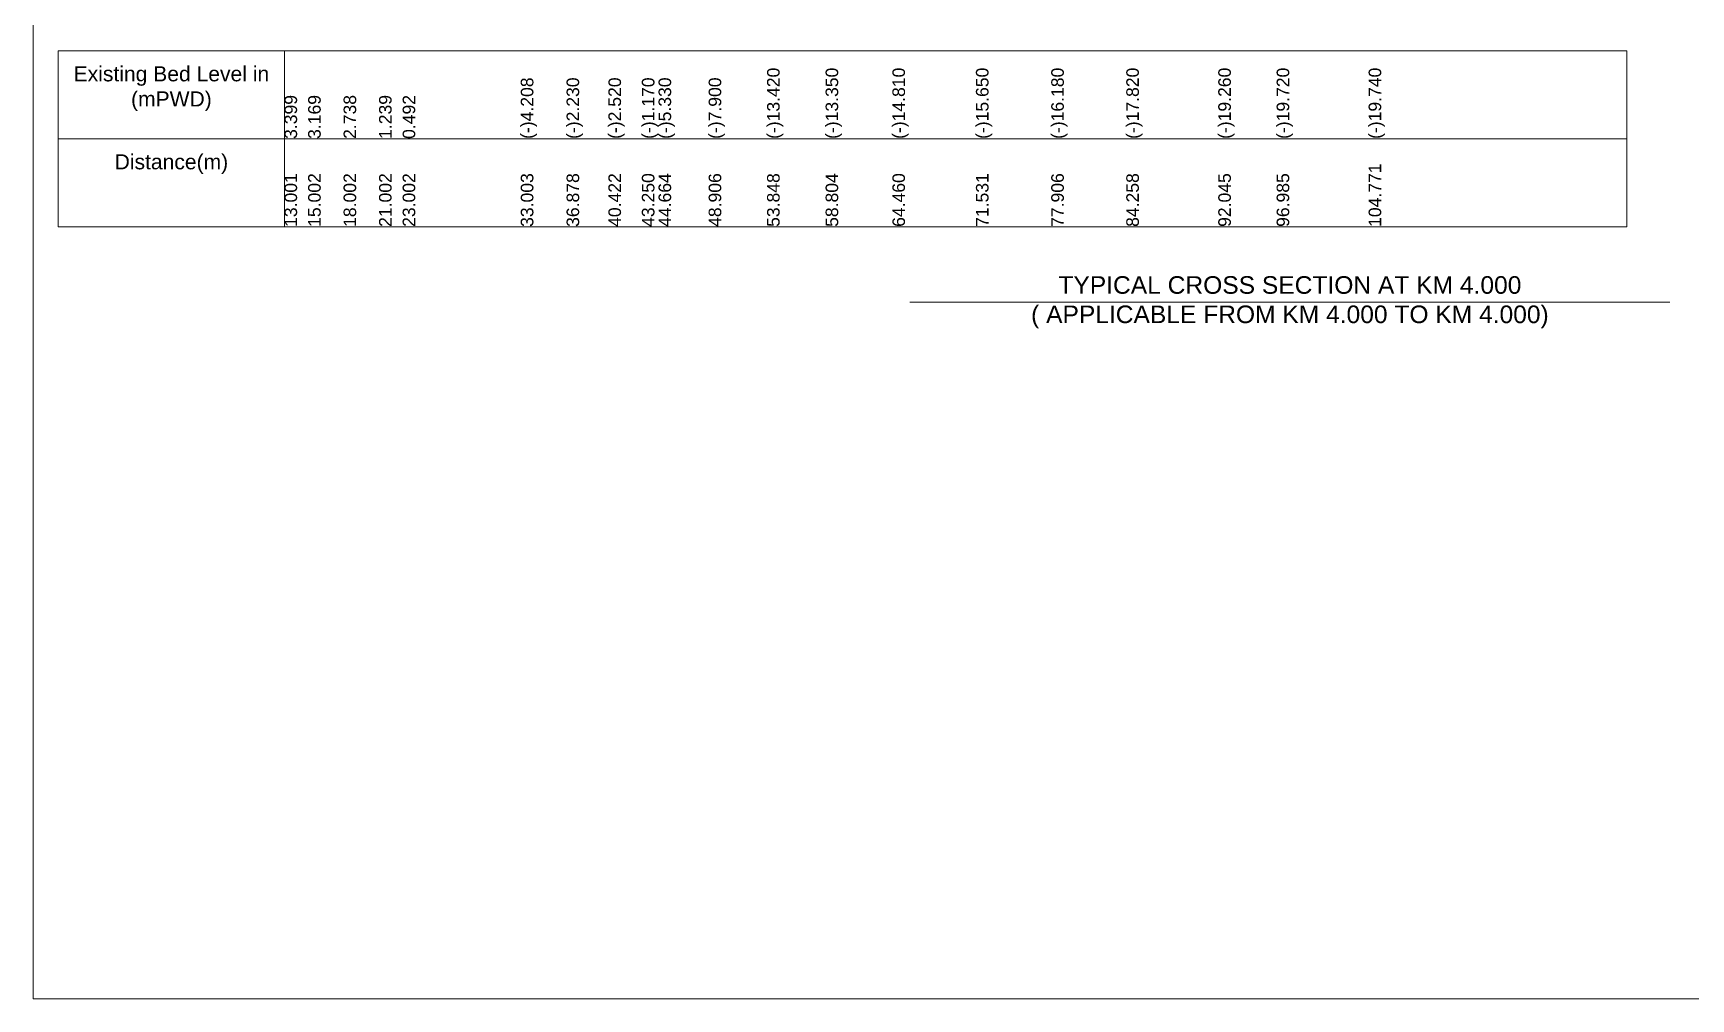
# Model space of a CAD drawing. Header units: inches. Extents: x 89000 to 845017, y -7071 to 0.
# Drawn here: x 745000 to 751595, y -7071 to -3229 of the extents above; entities that cross this region are included whole.
import ezdxf

# ---------------------------------------------------------------- set-up
doc = ezdxf.new("R2010")
doc.units = ezdxf.units.IN
doc.header["$LTSCALE"] = 7
doc.header["$MEASUREMENT"] = 0
for name, color, linetype, lineweight in [('Cross section Data Border', 7, 'Continuous', 9), ('Cross Section Labels', 7, 'Continuous', 9), ('Long Section Labels', 7, 'Continuous', 9)]:
    doc.layers.add(name, color=color, linetype=linetype, lineweight=lineweight)
doc.styles.get("Standard").update_dxf_attribs({"font": 'arial.ttf'})

msp = doc.modelspace()

# ---------------------------------------------------------------- linework, layer by layer
at = {"layer": 'Cross section Data Border'}
msp.add_lwpolyline([(745100, -3300), (751339.9133, -3300), (751339.9133, -4000), (745100, -4000)], close=True, dxfattribs=at)
for points in [[(746000, -3300), (746000, -4000)], [(745100, -3650), (751339.9133, -3650)]]:
    msp.add_lwpolyline(points, dxfattribs=at)
at = {"layer": 'Cross Section Labels'}
msp.add_lwpolyline([(745000, 0), (755000, 0), (755000, -7071), (745000, -7071)], close=True, dxfattribs=at)
msp.add_lwpolyline([(748488, -4300), (750000, -4300), (751512, -4300)], dxfattribs=at)

# ---------------------------------------------------------------- texts
at = {"layer": 'Cross section Data Border', "char_height": 60, "width": 800, "attachment_point": 5}
for s, insert in [('Existing Bed Level in (mPWD)', (745550, -3450)), ('Distance(m)', (745550, -3750))]:
    msp.add_mtext(s, dxfattribs=dict(at, insert=insert))
at = {"layer": 'Cross Section Labels', "insert": (750000, -4300), "char_height": 70, "attachment_point": 5}
msp.add_mtext('TYPICAL CROSS SECTION AT KM 4.000^J( APPLICABLE FROM KM 4.000 TO KM 4.000)', dxfattribs=at)
at = {"layer": 'Long Section Labels', "char_height": 50, "attachment_point": 1, "rotation": 90}
for s, insert in [('(-)4.208', (746940.09462, -3650)), ('(-)2.230', (747122.18616, -3650)), ('(-)2.520', (747288.77801, -3650)), ('(-)1.170', (747421.68542, -3650)), ('(-)5.330', (747488.14049, -3650)), ('(-)7.900', (747687.51019, -3650)), ('(-)13.420', (747919.79739, -3650)), ('(-)13.350', (748152.72547, -3650)), ('(-)14.810', (748418.57118, -3650)), ('(-)15.650', (748750.8842, -3650)), ('(-)16.180', (749050.49138, -3650)), ('(-)17.820', (749349.05912, -3650)), ('(-)19.260', (749715.05672, -3650)), ('(-)19.720', (749947.24387, -3650)), ('(-)19.740', (750313.19208, -3650)), ('3.399', (746000, -3650)), ('3.169', (746094.00291, -3650)), ('2.738', (746235.02365, -3650)), ('1.239', (746376.04439, -3650)), ('0.492', (746470.04731, -3650)), ('104.771', (750313.19208, -4000)), ('13.001', (746000, -4000)), ('15.002', (746094.00291, -4000)), ('18.002', (746235.02365, -4000)), ('21.002', (746376.04439, -4000)), ('23.002', (746470.04731, -4000)), ('33.003', (746940.09462, -4000)), ('36.878', (747122.18616, -4000)), ('40.422', (747288.77801, -4000)), ('43.250', (747421.68542, -4000)), ('44.664', (747488.14049, -4000)), ('48.906', (747687.51019, -4000)), ('53.848', (747919.79739, -4000)), ('58.804', (748152.72547, -4000)), ('64.460', (748418.57118, -4000)), ('71.531', (748750.8842, -4000)), ('77.906', (749050.49138, -4000)), ('84.258', (749349.05912, -4000)), ('92.045', (749715.05672, -4000)), ('96.985', (749947.24387, -4000))]:
    msp.add_mtext(s, dxfattribs=dict(at, insert=insert))

doc.saveas('drawing.dxf')
